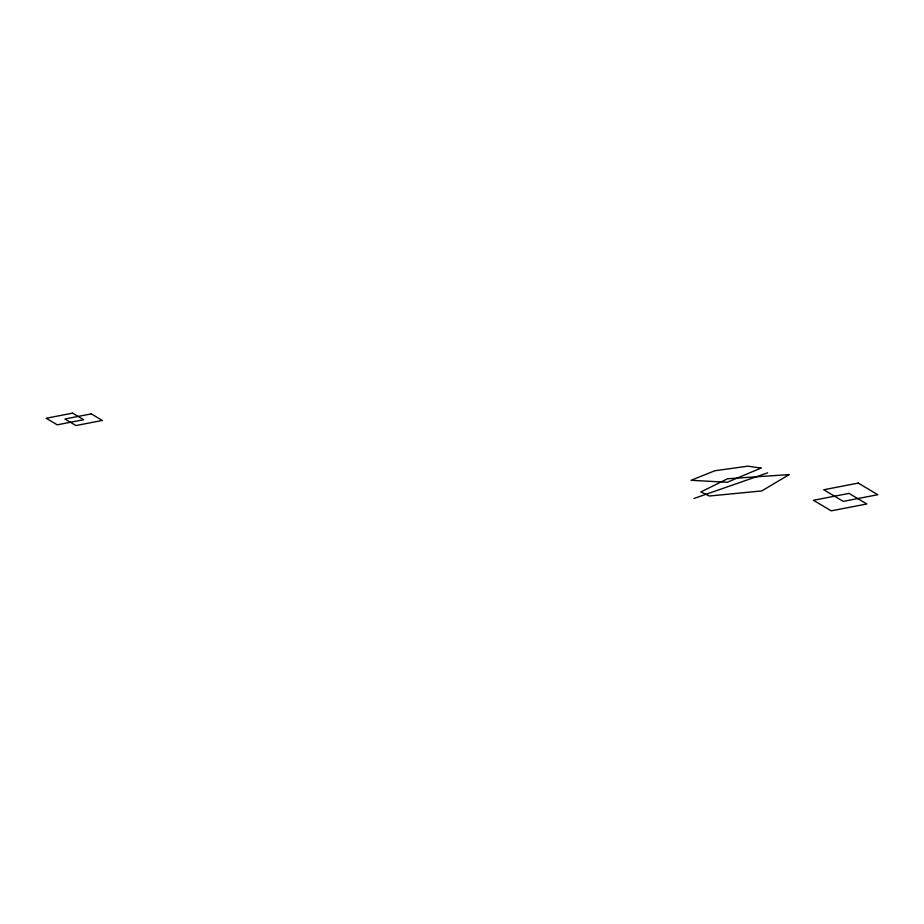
<?xml version="1.0" encoding="UTF-8"?>
<svg xmlns="http://www.w3.org/2000/svg" width="924" height="924" viewBox="0 0 924 924"><rect width="100%" height="100%" fill="white"/><g stroke="black" fill="none" stroke-linecap="round" stroke-linejoin="round"><path stroke-width="1.39" d="M694.028 498.463L767.659 472.834M789.142 474.601L761.757 490.944L709.459 496.003L700.854 491.926L727.627 478.748L789.142 474.601M761.018 468.087L727.211 482.27L691.048 480.307L714.829 470.743L748.001 466.158L761.018 468.087M72.569 413.155L46.2 418.249L57.242 424.821L83.61 419.715L72.569 413.155M91.28 413.883L64.911 418.988L75.953 425.548L102.321 420.455L91.28 413.883M858.257 483.079L823.711 489.766L843.254 501.386L877.8 494.71L858.257 483.079M849.029 493.393L813.432 500.277L831.207 510.845L866.804 503.973L849.029 493.393"/></g></svg>
